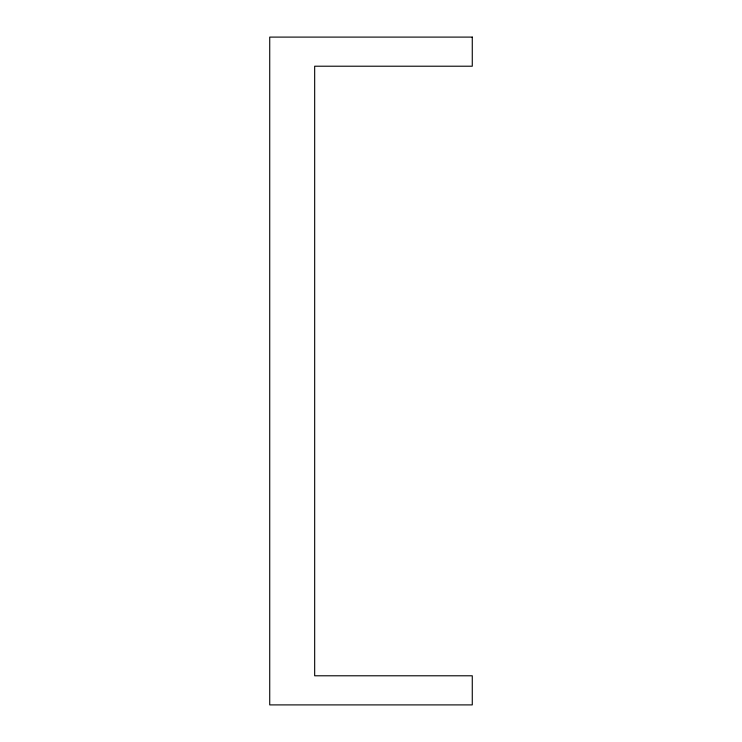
<?xml version="1.0" encoding="UTF-8"?>
<svg xmlns="http://www.w3.org/2000/svg" width="742" height="742" viewBox="0 0 742 742"><rect width="100%" height="100%" fill="white"/><g stroke="black" fill="none" stroke-linecap="round" stroke-linejoin="round"><path stroke-width="1.11" d="M472.274 37.1L269.726 37.1L269.726 704.9L472.274 704.9L472.274 675.786L314.673 675.786L314.673 66.214L472.274 66.214L472.274 37.1"/></g></svg>
